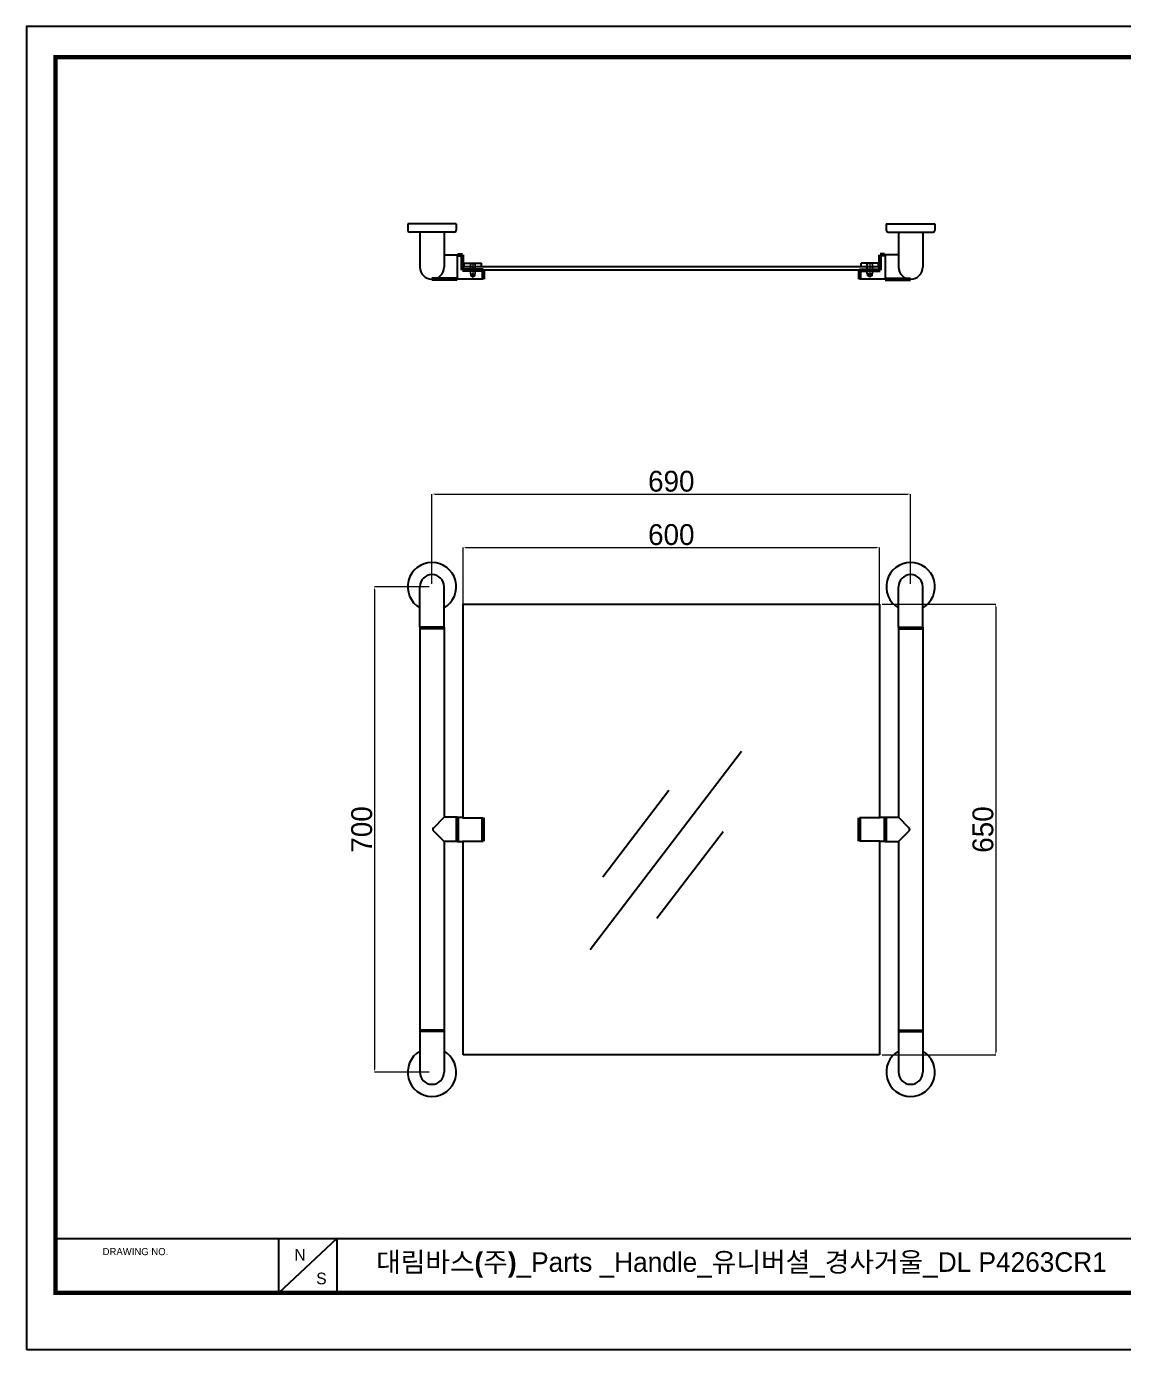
# Model space of a CAD drawing. Extents: x 0 to 2604, y 0 to 1908.
# Drawn here: x 0 to 1582, y 0 to 1908 of the extents above; entities that cross this region are included whole.
import ezdxf
from ezdxf.enums import TextEntityAlignment as Align

# ---------------------------------------------------------------- set-up
doc = ezdxf.new("R2010")
doc.units = 0
doc.header["$LTSCALE"] = 10
doc.header["$MEASUREMENT"] = 0
doc.header["$PDMODE"] = 3
doc.header["$PDSIZE"] = -10
doc.linetypes.add('CENTER', pattern=[2, 1.25, -0.25, 0.25, -0.25])
doc.linetypes.add('HIDDEN', pattern=[0.375, 0.25, -0.125])
doc.layers.get('0').update_dxf_attribs({"linetype": 'CONTINUOUS'})
doc.layers.get('DEFPOINTS').update_dxf_attribs({"linetype": 'CONTINUOUS'})
doc.layers.add('screw', color=33, linetype='CONTINUOUS', lineweight=13)
doc.styles.add('Daelim Dimension', font='')
doc.styles.get('Daelim Dimension').set_extended_font_data('나눔고딕')
doc.dimstyles.new('DEFAULT', dxfattribs={"dimscale": 2, "dimtxt": 2, "dimasz": 2, "dimexe": 0, "dimexo": 2, "dimgap": 1, "dimtad": 1, "dimdec": 0, "dimzin": 9, "dimdsep": 46, "dimtxsty": 'Daelim Dimension', "dimcen": 0.5, "dimclrd": 5, "dimclre": 5, "dimclrt": 256, "dimadec": 1, "dimazin": 0, "dimtfac": 1, "dimtdec": 0, "dimtix": 1, "dimtmove": 0, "dimatfit": 3, "dimfxl": 1, "dimtolj": 1, "dimtzin": 1, "dimlwd": 9, "dimlwe": 9, "dimarcsym": 0})

# ---------------------------------------------------------------- blocks, each defined once
blk = doc.blocks.new('*D1')
at = {"color": 5, "lineweight": 9, "transparency": 16777216}
for p, q in [((580.6, 1100), (501.7, 1100)), ((501.7, 1096), (501.7, 404)), ((580.6, 400), (501.7, 400))]:
    blk.add_line(p, q, dxfattribs=at)
at = {"color": 5, "transparency": 16777216}
for points in [[(501, 1096), (502.3, 1096), (501.7, 1100)], [(501, 404), (502.3, 404), (501.7, 400)]]:
    blk.add_solid(points, dxfattribs=at)
at = {"layer": 'DEFPOINTS', "color": 0, "transparency": 16777216}
for p in [(584.6, 1100), (501.7, 400), (584.6, 400)]:
    blk.add_point(p, dxfattribs=at)
at = {"color": 7, "transparency": 16777216, "insert": (483.4, 750), "char_height": 30, "attachment_point": 5, "rotation": 90, "style": 'Daelim Dimension'}
blk.add_mtext('\\A1;700', dxfattribs=at)
blk = doc.blocks.new('*D2')
at = {"color": 5, "lineweight": 9, "transparency": 16777216}
for p, q in [((584.6, 1104), (584.6, 1233.7)), ((588.6, 1233.7), (1270.6, 1233.7)), ((1274.6, 1104), (1274.6, 1233.7))]:
    blk.add_line(p, q, dxfattribs=at)
at = {"color": 5, "transparency": 16777216}
for points in [[(588.6, 1234.4), (588.6, 1233), (584.6, 1233.7)], [(1270.6, 1234.4), (1270.6, 1233), (1274.6, 1233.7)]]:
    blk.add_solid(points, dxfattribs=at)
at = {"layer": 'DEFPOINTS', "color": 0, "transparency": 16777216}
for p in [(1274.6, 1233.7), (584.6, 1100), (1274.6, 1100)]:
    blk.add_point(p, dxfattribs=at)
at = {"color": 7, "transparency": 16777216, "insert": (929.6, 1252), "char_height": 30, "attachment_point": 5, "style": 'Daelim Dimension'}
blk.add_mtext('\\A1;690', dxfattribs=at)
blk = doc.blocks.new('*D3')
at = {"color": 5, "lineweight": 9, "transparency": 16777216}
for p, q in [((629.6, 1024.9), (629.6, 1156.7)), ((633.6, 1156.7), (1225.6, 1156.7)), ((1229.6, 1024.9), (1229.6, 1156.7))]:
    blk.add_line(p, q, dxfattribs=at)
at = {"color": 5, "transparency": 16777216}
for points in [[(633.6, 1157.3), (633.6, 1156), (629.6, 1156.7)], [(1225.6, 1157.3), (1225.6, 1156), (1229.6, 1156.7)]]:
    blk.add_solid(points, dxfattribs=at)
at = {"layer": 'DEFPOINTS', "color": 0, "transparency": 16777216}
for p in [(1229.6, 1156.7), (629.6, 1020.9), (1229.6, 1020.9)]:
    blk.add_point(p, dxfattribs=at)
at = {"color": 7, "transparency": 16777216, "insert": (929.6, 1175), "char_height": 30, "attachment_point": 5, "style": 'Daelim Dimension'}
blk.add_mtext('\\A1;600', dxfattribs=at)
blk = doc.blocks.new('*D0')
at = {"color": 5, "lineweight": 9, "transparency": 16777216}
for p, q in [((1233.6, 1075), (1397.3, 1075)), ((1397.3, 1071), (1397.3, 429)), ((1233.6, 425), (1397.3, 425))]:
    blk.add_line(p, q, dxfattribs=at)
at = {"color": 5, "transparency": 16777216}
for points in [[(1396.6, 1071), (1398, 1071), (1397.3, 1075)], [(1396.6, 429), (1398, 429), (1397.3, 425)]]:
    blk.add_solid(points, dxfattribs=at)
at = {"layer": 'DEFPOINTS', "color": 0, "transparency": 16777216}
for p in [(1229.6, 1075), (1229.6, 425), (1397.3, 425)]:
    blk.add_point(p, dxfattribs=at)
at = {"color": 7, "transparency": 16777216, "insert": (1379, 749.9), "char_height": 30, "attachment_point": 5, "rotation": 90, "style": 'Daelim Dimension'}
blk.add_mtext('\\A1;650', dxfattribs=at)

msp = doc.modelspace()

# ---------------------------------------------------------------- linework, layer by layer
for p, q in [((619.6, 1623.5), (549.6, 1623.5)), ((549.6, 1623.5), (549.6, 1614)), ((619.6, 1623.5), (619.6, 1614)), ((1239.6, 1623.5), (1239.6, 1614)), ((1239.6, 1623.5), (1309.6, 1623.5)), ((1309.6, 1623.5), (1309.6, 1614)), ((617.1, 1611.5), (552.1, 1611.5)), ((567.1, 1611.5), (567.1, 1561)), ((602.1, 1611.5), (602.1, 1561)), ((1242.1, 1611.5), (1307.1, 1611.5)), ((1257.1, 1611.5), (1257.1, 1561)), ((1292.1, 1611.5), (1292.1, 1561)), ((602.1, 1578.5), (628.5, 1578.5)), ((631, 1561.5), (631, 1566.5)), ((631, 1566.5), (656, 1566.5)), ((656, 1561.5), (656, 1566.5)), ((1228.2, 1566.5), (1203.2, 1566.5)), ((1203.2, 1561.5), (1203.2, 1566.5)), ((1228.2, 1561.5), (1228.2, 1566.5)), ((1257.1, 1578.5), (1230.7, 1578.5)), ((1230.7, 1561.5), (628.5, 1561.5)), ((1230.7, 1556.5), (628.5, 1556.5)), ((567.1, 1041.5), (567.1, 1100)), ((602.1, 1041.5), (602.1, 1100)), ((1257.1, 1041.5), (1257.1, 1100)), ((1292.1, 1041.5), (1292.1, 1100)), ((629.6, 766.9), (629.6, 1075)), ((629.6, 1075), (1229.6, 1075)), ((1229.6, 1075), (1229.6, 766.9)), ((567.1, 1041.5), (567.1, 400)), ((602.1, 1041.5), (567.1, 1041.5)), ((602.1, 1039.5), (567.1, 1039.5)), ((602.1, 1041.5), (602.1, 767.5)), ((1257.1, 1041.5), (1292.1, 1041.5)), ((1257.1, 1041.5), (1257.1, 767.5)), ((1257.1, 1039.5), (1292.1, 1039.5)), ((1292.1, 1041.5), (1292.1, 400)), ((1030.8, 862.5), (812.7, 576.5)), ((926.2, 806.2), (830.8, 681.2)), ((586.7, 752.1), (602.1, 767.5)), ((621.1, 767.5), (602.1, 767.5)), ((1238.1, 767.5), (1257.1, 767.5)), ((1272.4, 752.1), (1257.1, 767.5)), ((602.1, 732.5), (586.7, 747.9)), ((1004.2, 746.7), (908.8, 621.7)), ((1257.1, 732.5), (1272.4, 747.9)), ((602.1, 732.5), (602.1, 400)), ((621.1, 732.5), (602.1, 732.5)), ((629.6, 425), (629.6, 733.1)), ((1229.6, 733.1), (1229.6, 425)), ((1238.1, 732.5), (1257.1, 732.5)), ((1257.1, 732.5), (1257.1, 400)), ((602.1, 460.5), (567.1, 460.5)), ((602.1, 458.5), (567.1, 458.5)), ((1257.1, 460.5), (1292.1, 460.5)), ((1257.1, 458.5), (1292.1, 458.5)), ((1229.6, 425), (629.6, 425))]:
    msp.add_line(p, q)
at = {"color": 3}
for p, q in [((621.1, 1578.5), (621.1, 1543.5)), ((1238.1, 1578.5), (1238.1, 1543.5)), ((658.5, 1543.5), (621.1, 1543.5)), ((1238.1, 1543.5), (1200.7, 1543.5)), ((621.1, 767.5), (628.5, 767.5)), ((628.5, 766.9), (658.5, 766.9)), ((1230.7, 766.9), (1200.7, 766.9)), ((1230.7, 767.5), (1238.1, 767.5)), ((621.1, 732.5), (628.5, 732.5)), ((628.5, 733.1), (658.5, 733.1)), ((1230.7, 733.1), (1200.7, 733.1)), ((1238.1, 732.5), (1230.7, 732.5))]:
    msp.add_line(p, q, dxfattribs=at)
at = {"color": 3, "lineweight": 53}
for p, q in [((622, 1578.5), (628.5, 1578.5)), ((628.5, 1556.5), (628.5, 1578.5)), ((1230.7, 1556.5), (1230.7, 1578.5)), ((1237.2, 1578.5), (1230.7, 1578.5)), ((658.5, 1556.5), (628.5, 1556.5)), ((658.5, 1556.5), (658.5, 1543.5)), ((1200.7, 1556.5), (1230.7, 1556.5)), ((1200.7, 1556.5), (1200.7, 1543.5)), ((621.1, 767.5), (621.1, 732.5)), ((628.5, 767.5), (628.5, 766.9)), ((658.5, 733.1), (658.5, 766.9)), ((1200.7, 733.1), (1200.7, 766.9)), ((1230.7, 767.5), (1230.7, 766.9)), ((1238.1, 767.5), (1238.1, 732.5)), ((628.5, 733.1), (628.5, 732.5)), ((1230.7, 733.1), (1230.7, 732.5))]:
    msp.add_line(p, q, dxfattribs=at)
at = {"lineweight": 53}
for p, q in [((621.1, 1543.5), (584.6, 1543.5)), ((1238.1, 1543.5), (1274.6, 1543.5))]:
    msp.add_line(p, q, dxfattribs=at)
at = {"color": 5}
msp.add_line((41.9, 159.9), (2138.6, 159.9), dxfattribs=at)
at = {"color": 5, "ltscale": 40}
for p, q in [((363.3, 159.9), (363.3, 81.4)), ((363.3, 159.9), (363.3, 81.4)), ((447.3, 159.9), (363.3, 81.4)), ((447.3, 159.9), (363.3, 81.4)), ((447.3, 159.9), (447.3, 81.4)), ((447.3, 159.9), (447.3, 81.4))]:
    msp.add_line(p, q, dxfattribs=at)
at = {"ltscale": 0.5}
msp.add_line((41.9, 81.7), (41.9, 81.7), dxfattribs=at)
msp.add_lwpolyline([(0, 0), (2604, 0), (2604, 1908), (0, 1908)], close=True, dxfattribs=at)
at = {"color": 5, "linetype": 'ByBlock', "lineweight": 200, "const_width": 6}
msp.add_lwpolyline([(41.9, 81.7), (2561.9, 81.7), (2561.9, 1863.7), (41.9, 1863.7)], close=True, dxfattribs=at)
for centre, radius, start, end in [((552.1, 1614), 2.5, 180, 270), ((617.1, 1614), 2.5, 270, 0), ((1242.1, 1614), 2.5, 180, 270), ((1307.1, 1614), 2.5, 270, 0), ((584.6, 1561), 17.5, 180, 0), ((1274.6, 1561), 17.5, 180, 0), ((584.6, 1100), 35, 299.9998, 240.0002), ((1274.6, 1100), 35, 299.9998, 240.0002), ((584.6, 1100), 17.5, 0, 180), ((1274.6, 1100), 17.5, 0, 180), ((588.8, 750), 3, 135, 225), ((1270.3, 750), 3, 315, 45), ((584.6, 400), 35, 119.9998, 60.0002), ((1274.6, 400), 35, 119.9998, 60.0002), ((584.6, 400), 17.5, 180, 0), ((1274.6, 400), 17.5, 180, 0)]:
    msp.add_arc(centre, radius, start, end)
at = {"layer": 'screw', "color": 92, "linetype": 'HIDDEN', "ltscale": 12.63858}
for p, q in [((639.5, 1566.5), (639.5, 1551.1)), ((647.5, 1551.1), (647.5, 1566.5)), ((1211.7, 1551.1), (1211.7, 1566.5)), ((1219.7, 1566.5), (1219.7, 1551.1)), ((639.5, 1551.1), (640.1, 1550.5)), ((639.5, 1551.1), (647.5, 1551.1)), ((640.1, 1550.5), (646.9, 1550.5)), ((646.9, 1550.5), (647.5, 1551.1)), ((1219.7, 1551.1), (1211.7, 1551.1)), ((1212.3, 1550.5), (1211.7, 1551.1)), ((1219.1, 1550.5), (1212.3, 1550.5)), ((1219.7, 1551.1), (1219.1, 1550.5))]:
    msp.add_line(p, q, dxfattribs=at)
at = {"layer": 'screw', "color": 8, "linetype": 'HIDDEN', "ltscale": 12.63858}
for p, q in [((639.5, 1566.5), (640.1, 1565.9)), ((640.1, 1565.9), (646.9, 1565.9)), ((640.1, 1565.9), (640.1, 1548.5)), ((646.9, 1565.9), (647.5, 1566.5)), ((646.9, 1548.5), (646.9, 1565.9)), ((1212.3, 1565.9), (1211.7, 1566.5)), ((1212.3, 1548.5), (1212.3, 1565.9)), ((1219.1, 1565.9), (1212.3, 1565.9)), ((1219.7, 1566.5), (1219.1, 1565.9)), ((1219.1, 1565.9), (1219.1, 1548.5)), ((640.1, 1548.5), (643.5, 1546.6)), ((640.1, 1548.5), (646.9, 1548.5)), ((643.5, 1546.6), (646.9, 1548.5)), ((1219.1, 1548.5), (1212.3, 1548.5)), ((1215.7, 1546.6), (1212.3, 1548.5)), ((1219.1, 1548.5), (1215.7, 1546.6))]:
    msp.add_line(p, q, dxfattribs=at)
at = {"layer": 'screw', "color": 1, "linetype": 'CENTER', "ltscale": 7.899112}
for p, q in [((643.5, 1566.5), (643.5, 1546.6)), ((1215.7, 1566.5), (1215.7, 1546.6))]:
    msp.add_line(p, q, dxfattribs=at)

# ---------------------------------------------------------------- texts
at = {"color": 5, "ltscale": 40, "style": 'Daelim Dimension'}
msp.add_text('DRAWING NO.', height=10.276, dxfattribs=at).set_placement((109.8, 136.1))
at = {"char_height": 16.8, "width": 23.469, "attachment_point": 1, "style": 'Daelim Dimension'}
for s, insert in [('N', (386.1, 145.2)), ('S', (417.7, 110.9))]:
    msp.add_mtext(s, dxfattribs=dict(at, insert=insert))
at = {"color": 2, "insert": (504.1, 140.3), "char_height": 28.256, "width": 1671.354, "attachment_point": 1, "style": 'Daelim Dimension'}
msp.add_mtext('{\\fPretendard Variable SemiBold|b0|i0|c129|p2;대림바스(주)}_Parts _Handle_유니버셜_경사거울_DL P4263CR1', dxfattribs=at)
at = {"layer": 'screw', "color": 6, "linetype": 'HIDDEN', "ltscale": 12.63858, "style": 'Daelim Dimension'}
for rotation, p in [(90, (643.5, 1556.5)), (270, (1215.7, 1556.5))]:
    msp.add_text('M8', height=2, rotation=rotation, dxfattribs=at).set_placement(p, align=Align.MIDDLE)

# ---------------------------------------------------------------- dimensions: what is measured, and where the dimension line sits
at = {"color": 7}
dim = msp.add_linear_dim(base=(1274.6, 1233.7), p1=(584.6, 1100), p2=(1274.6, 1100), dimstyle='DEFAULT', override={"dimtxt": 15, "dimclrd": 5, "dimclre": 5, "dimclrt": 7}, dxfattribs=at)
dim.commit()
dim.dimension.update_dxf_attribs({"geometry": '*D2', "text_midpoint": (929.6, 1252)})
dim = msp.add_linear_dim(base=(1229.6, 1156.7), p1=(629.6, 1020.9), p2=(1229.6, 1020.9), dimstyle='DEFAULT', override={"dimtxt": 15, "dimclrd": 5, "dimclre": 5, "dimclrt": 7}, dxfattribs=at)
dim.commit()
dim.dimension.update_dxf_attribs({"geometry": '*D3', "text_midpoint": (929.6, 1156.7), "dimtype": 160})
for base, p1, p2, override, picture, middle in [((501.7, 400), (584.6, 1100), (584.6, 400), {"dimtxt": 15, "dimclrd": 5, "dimclre": 5, "dimclrt": 7}, '*D1', (501.7, 750)), ((1397.3, 425), (1229.6, 1075), (1229.6, 425), {"dimtxt": 15, "dimclrt": 7}, '*D0', (1397.3, 749.9))]:
    dim = msp.add_linear_dim(base=base, p1=p1, p2=p2, angle=90, dimstyle='DEFAULT', override=override, dxfattribs=at)
    dim.commit()
    dim.dimension.update_dxf_attribs({"geometry": picture, "text_midpoint": middle, "dimtype": 160})

doc.saveas('drawing.dxf')
